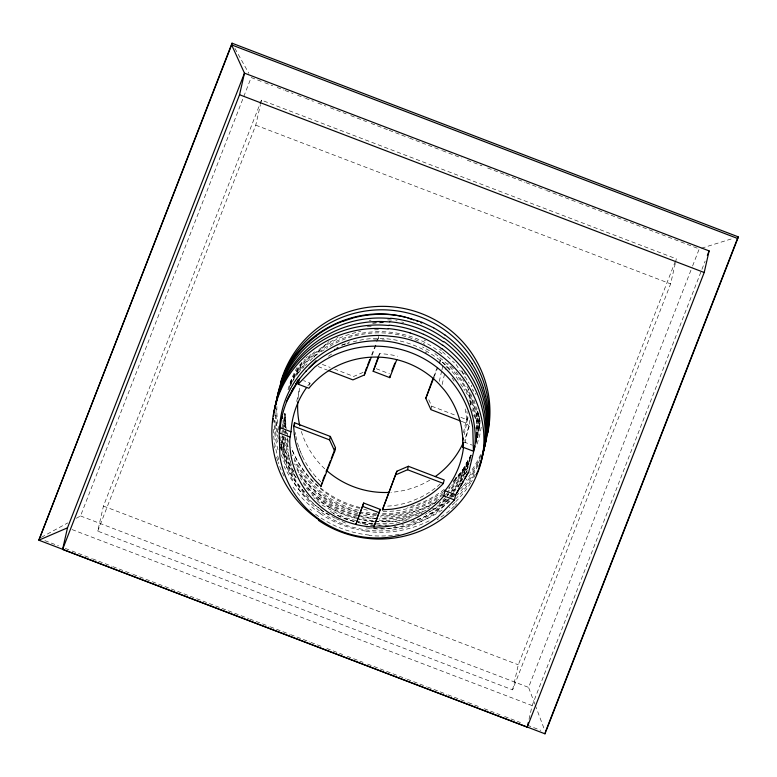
<?xml version="1.0" encoding="UTF-8"?>
<svg xmlns="http://www.w3.org/2000/svg" width="777" height="777" viewBox="0 0 777 777"><rect width="100%" height="100%" fill="white"/><g stroke="black" fill="none" stroke-linecap="round" stroke-linejoin="round"><path stroke-width="0.58" stroke-dasharray="3.88 2.91" d="M481.245 427.175L479.759 435.178L476.282 446.853M675.281 263.384L670.619 283.877L512.606 689.85L97.747 531.128L103.438 506.08L261.451 100.116L676.311 258.828L675.534 262.247M97.747 531.128L255.759 125.165L260.421 104.672M260.674 103.526L261.451 100.116M296.707 401.427L299.64 388.51M309.567 385.159L310.042 383.08L303.632 380.633M373.523 339.996L377.768 339.811L378.554 336.354M378.593 337.5L377.768 339.811M378.953 355.983L379.477 353.681L383.119 353.865A86.655 84.916 12.8 0 1 395.726 355.759L397.552 356.216M439.452 363.286L440.238 359.838L446.348 366.103A86.655 84.916 12.8 0 1 450.981 371.853M439.675 363.5L440.472 360.033M430.934 409.664L431.721 406.206L428.457 399.019M439.296 381.429L441.647 371.066M441.909 369.91L443.482 362.995M442.162 384.528L444.784 373.018M445.571 369.561L446.348 366.103M463.422 432.74L466.559 418.92A86.655 84.916 12.8 0 0 464.636 406.536M469.959 403.943L470.483 401.641A86.655 84.916 12.8 0 0 468.56 389.258M464.17 434.605L468.356 416.171M464.986 442.958L468.725 426.505M475.806 442.414L476.369 439.996L475.961 427.515M478.195 413.15L478.389 431.089L477.69 408.187M478.943 428.593L479.506 426.165L479.186 416.404M475.893 441.083L479.768 425.029M512.606 689.85L518.298 664.791L675.427 261.091M529.04 719.23L532.138 705.584L705.147 261.082M288.976 389.665L291.181 380.235L299.737 364.685M475.514 443.172L478.729 429.623M476.126 440.986L476.369 439.996M76.292 518.278L80.517 515.967L251.175 77.525L263.626 82.284M371.591 355.021L376.291 342.939M376.719 341.841L378.428 337.451M372.086 355.186L376.787 343.104M378.622 355.856L379.477 353.681M433.411 377.379L437.257 367.511M434.333 376.447L437.752 367.676M534.867 704.147L528.574 687.383L692.19 267.016M692.628 265.889L699.222 248.941L579.292 203.05M478.341 462.946L479.72 459.984M301.505 362.645L290.724 382.216M290.394 383.683L302.535 361.616L304.662 359.372M290.491 385.528L291.569 383.537M292.395 382.031L301.748 365.073L316.278 349.961M296.892 375.116C304.963 360.295 318.152 348.29 333.012 340.404M469.395 461.499L470.406 459.644M458.109 487.402L458.595 486.499M459.702 484.508L460.547 482.954M467.919 460.499L461.606 471.989L455.468 478.253M469.764 457.4L470.969 455.215M470.911 457.342L460.8 475.563L451.437 485.236M469.007 462.839L460.013 479.02L447.892 491.511M468.22 466.297L459.226 482.478L451.515 490.462M461.684 480.914L462.48 479.458M289.938 385.683L302.078 363.607L312.568 352.797M298.533 372.902C311.8 352.729 333.11 337.519 356.866 332.333M466.618 471.231L463.558 476.757M463.626 477.399L464.403 475.98M471.047 454.856L461.577 472.115L455.419 478.496M460.858 481.614L462.771 478.166M465.54 473.941L467.433 470.532M471.386 455.254L461.247 473.582L453.574 481.371M469.784 460.169L460.46 477.029L451.66 485.984M469.007 463.626L459.673 480.487L450.874 489.442M468.22 467.084L458.896 483.945L451.223 491.734M459.78 483.547L458.44 485.936L453.515 491.045M468.376 463.17L460.13 474.728L453.176 482.167M310.042 383.08L309.042 384.285A86.655 84.916 12.8 0 0 307.76 385.936M313.801 356.779C348.213 324.223 406.944 323.164 442.521 354.409M305.866 358.11L307.478 356.429M312.636 357.993L308.207 362.606M445.231 495.26L448.076 492.317M445.648 497.465L439.685 502.855M305.419 365.481L307.061 363.782M453.137 496.726L454.749 495.056M448.863 488.859L450.009 487.674M447.29 495.775L448.446 494.59M446.503 499.232L440.637 505.312L428.535 512.383M449.941 497.367L452.729 494.502M302.622 368.366L304.234 366.705M449.31 496.348L452.068 493.521M448.29 499.057C437.975 510.11 424.242 518.541 409.693 522.649M449.65 498.649C428.681 522.581 394.502 532.449 363.646 527.525M449.155 500.825C426.991 525.446 390.656 536.111 358.566 528.515C317.89 520.959 284.703 484.314 281.391 443.123M316.307 355.225L317.599 353.904M448.679 488.053L450.301 486.392M447.105 494.959L448.727 493.308M451.282 496.979L454.021 494.191M453.214 492.356L457.527 487.985M445.163 499.592L440.831 503.923L435.732 507.002M440.209 483.867L437.839 485.994A86.655 84.916 12.8 0 1 420.27 497.484L412.519 500.825A86.655 84.916 12.8 0 1 391.977 505.788L385.635 506.264M320.988 351.767L324.407 349.689M336.431 338.316L337.927 337.403M443.191 493.56C425.019 506.245 403.399 514.714 380.973 513.412M420.794 514.024L422.377 513.063M326.437 348.455L327.845 347.601M438.801 499.184C421.736 511.091 401.049 517.87 380.186 516.87M329.895 346.367C356.915 329.749 392.773 328.486 421.192 342.385M432.265 509.061L433.692 508.216M425.077 514.432L427.117 513.218M436.995 501.418C420.376 512.956 400.126 519.133 379.895 518.162M427.583 508.838L429.603 507.643M422.698 511.684C408.381 517.861 392.735 521.338 377.039 520.347M443.774 491.482C425.466 504.059 403.953 512.606 381.458 511.247M442.997 494.939C424.679 507.517 403.166 516.064 380.672 514.704M41.356 537.305L67.822 522.892M341.793 345.231L349.543 341.89M363.092 372.397L353.72 376.437L334.664 369.143M701.514 248.222L732.429 238.597M353.205 341.87C389.879 331.157 431.439 345.891 455.264 375.32M347.018 343.667L349.32 342.997M358.498 331.866L360.761 331.225M345.396 344.124L341.404 345.25M406.594 520.289L394.901 523.465L376.262 523.795M401.932 524.815L403.516 524.378M418.774 514.918L395.357 521.474L377.418 521.649M394.124 526.923L395.882 526.456M367.327 326.612L371.328 326.466M372.115 323.009L384.285 322.688M369.211 320.27L371.037 320.211M374.563 329.798L381.021 329.633M376.612 514.782L371.474 514.918L360.586 512.121M375.825 518.24L370.687 518.376L359.8 515.578M375.038 521.697L369.901 521.833L359.013 519.036A107.158 104.817 20 0 0 372.241 521.182A106.867 104.458 19.6 0 0 374.465 521.386M374.252 525.155L369.124 525.291L358.236 522.494A107.158 104.914 20.2 0 0 367.026 524.135M376.631 525.106L386.422 524.961M382.099 339.938L384.518 339.899M387.665 319.881L393.599 320.114M373.844 516.909L371.017 516.909L361.713 514.695M373.067 520.367L370.24 520.367L360.926 518.152M372.28 523.815L369.454 523.824L358.518 521.212M376.913 513.442L371.804 513.451L364.831 511.81M372.931 523.445L371.115 523.348A86.655 84.916 12.8 0 1 358.508 521.454M395.814 320.619L397.115 320.92M345.571 523.067L340.2 520.716M401.728 321.999L403.749 322.484M356.643 511.149C329.545 504.72 306.934 484.79 294.201 460.285M355.079 518.055C335.732 513.966 319.308 501.631 305.885 487.519M354.293 521.513L342.54 518.133M359.77 508.275C345.173 505.438 331.264 498.028 320.134 488.344M358.537 510.266C329.263 503.758 304.972 481.721 292.424 454.885M357.75 513.723C330.711 507.595 307.371 488.364 294.658 463.888M358.197 515.18C332.265 509.625 309.188 491.851 296.493 468.648M356.973 517.181C334.013 511.946 313.248 497.173 300.252 477.68M356.187 520.629L344.677 517.686L321.523 504.768M363.685 509.256L369.269 510.683M357.954 518.764L342.026 513.607L329.982 507.75M264.753 82.721L272.678 85.752M277.204 87.48L283.993 90.074M285.12 90.511L293.046 93.541M297.572 95.27L304.351 97.873M305.487 98.3L313.403 101.331M317.929 103.059L325.854 106.09M330.38 107.828L346.221 113.889M350.748 115.618L366.589 121.678M371.115 123.407L388.082 129.905M389.209 130.332L400.524 134.664M401.66 135.091L408.449 137.694M409.576 138.121L420.891 142.453M422.028 142.89L441.258 150.243M442.395 150.68L461.625 158.032M467.278 160.198L481.993 165.831M487.645 167.987L504.623 174.485M505.749 174.922L517.064 179.244M518.201 179.681L524.99 182.274M526.116 182.712L537.431 187.034M538.558 187.471L545.347 190.064M546.484 190.501L557.799 194.833M558.925 195.26L578.166 202.622M255.759 125.165L670.619 283.877M376.175 368.677L389.452 373.756M322.329 364.423L330.176 367.424M431.721 406.206L456.371 415.637M460.848 417.356L467.569 419.93L467.346 415.462A86.655 84.916 12.8 0 0 466.909 411.305M318.182 366.589L327.146 370.027M461.188 421.241L466.792 423.378L471.202 429.147M463.937 441.958L472.484 445.231M103.438 506.08L518.298 664.791M80.517 515.967L528.574 687.383M72.028 529.555L532.138 705.584M44.901 540.627L58.489 545.823M65.287 548.426L70.95 550.592M72.076 551.019L91.327 558.381M92.463 558.818L111.713 566.18M112.84 566.618L132.09 573.98M133.226 574.417L248.718 618.599M249.844 619.036L269.095 626.398M270.231 626.825L289.481 634.197M290.608 634.624L309.858 641.987M310.994 642.424L322.309 646.755M326.845 648.484L342.696 654.555M347.222 656.283L363.073 662.354M367.599 664.082L406.099 678.807M407.235 679.244L426.486 686.606M427.612 687.043L446.862 694.405M447.999 694.842L467.249 702.204M468.376 702.631L479.7 706.963M484.226 708.702L500.077 714.762M504.613 716.501L520.464 722.561M527.253 725.164L540.841 730.361M323.873 511.82C299.854 494.842 282.255 466.899 281.769 436.956M424.067 340.025L425.524 340.802M423.29 343.483L424.737 344.26M422.503 346.94L423.96 347.717M325.942 512.927L329.574 514.879M426.078 348.834L431.177 351.583M425.291 352.292L426.758 353.079M330.361 511.421L333.945 513.364M434.877 353.593L438.024 356.07M337.48 515.316L340.986 517.259M439.597 349.155L441.268 350.67M453.506 368.706L447.659 363.374M442.511 351.816L454.438 362.908M439.695 357.585C459.149 372.96 472.241 395.736 475.398 420.27M319.842 503.214L313.83 497.591M318.424 486.703C306.497 476.923 297.581 463.568 291.861 449.397M308.896 497.125C292.842 481.08 282.702 458.43 282.061 435.674M320.843 481.876L315.656 476.524M475.621 434.906L477.836 437.781M467.482 394.658L465.977 392.327M468.337 381.954L469.289 383.45M456.089 364.471L460.411 371.221M467.123 380.079L460.712 369.92M463.869 389.024L464.772 390.442M291.414 465.268L283.644 440.374L283.508 436.383M462.626 387.072L459.615 382.303M464.209 372.523L465.472 374.533M462.636 379.438L463.898 381.449M456.216 376.855L458.352 380.293M466.967 386.383L468.968 389.996M296.183 477.593C287.83 465.481 283.362 450.437 282.614 435.858M456.05 371.862C466.355 386.509 474.766 403.069 475.767 421.173M293.978 472.261C287.811 461.431 283.993 448.611 282.964 436.218M234.926 48.388L248.854 73.359M301.991 455.39L303.807 459.178M300.34 451.534L301.573 454.428M535.295 705.263L544.531 729.856M471.183 385.149L471.688 386.781M469.619 392.064L476.058 413.121L476.825 438.005L476.388 411.81L471.095 394.541M473.708 415.015L474.223 416.666M471.862 409.081L472.542 411.295M472.367 388.937L472.853 390.501M284.382 436.771L288.481 450.213M286.548 431.779L287.218 433.964M473.348 389.889L473.834 391.453M470.211 403.71L470.687 405.283M475.495 393.084L475.971 394.667M473.921 399.99L476.835 409.664L477.602 434.547L477.224 410.237M286.936 439.073L288.791 445.192M289.141 456.225L283.867 436.752M469.026 399.815L469.522 401.456M288.082 446.649L285.295 437.286M288.393 441.627L287.237 437.752M286.082 433.828L285.441 429.846M281.041 442.307L281.225 449.844L280.72 446.736M470.483 401.641L470.658 404.759M466.559 418.92L466.792 423.378M285.12 431.245L285.217 433.459M281.225 449.844L280.992 442.492M478.739 412.626L479.176 427.632M285.373 427.564L284.984 413.82M284.635 413.442L285.023 427.175M284.586 431.021L284.654 433.304M283.061 420.347L283.226 426.039M475.883 436.091L476.039 441.453M285.538 414.034L285.907 427.797M284.469 426.952L284.197 417.278M283.896 418.589L284.129 426.592M479.351 416.287L479.603 425.757M283.634 428.768L283.459 422.397M282.624 424.193L282.731 428.214M282.779 429.846L282.847 432.226M281.954 431.672L281.993 433.304M283.343 430.05L283.401 432.41M456.721 503.681A106.711 104.099 17.3 0 1 455.186 505.254M454.409 506.021A106.711 104.099 17.3 0 1 437.16 519.638M399.116 534.343A106.711 104.099 17.3 0 1 369.065 535.45M369.094 535.062A106.77 104.565 20.3 0 1 347.28 530.487A106.459 104.371 20.4 0 1 322.902 519.23A107.158 105.186 20.2 0 1 315.608 514.296M311.606 510.392A106.711 104.778 20 0 1 309.906 508.974M284.052 476.175A106.711 104.778 20 0 1 278.079 461.946M277.739 460.907A106.711 104.778 20 0 1 276.466 456.682M274.466 448.115A106.711 104.778 20 0 1 274.077 445.949M474.174 474.65A106.711 104.157 7.5 0 1 455.701 498.844M442.171 509.965A106.711 104.157 7.5 0 1 370.639 528.486M339.423 520.095A106.459 104.371 20.4 0 1 336.363 518.735M335.343 518.269A106.77 104.778 20.3 0 1 320.823 509.965M321.115 509.527A106.711 104.876 19.4 0 1 284.11 466.317M277.991 449.786A106.711 104.876 19.4 0 1 274.203 420.415M477.991 465.404A106.711 103.992 10.8 0 1 459.625 492.336M458.867 493.123A106.711 103.992 10.8 0 1 456.546 495.444M450.009 501.282A106.711 103.992 10.8 0 1 413.267 520.813M389.267 525.155A106.711 103.992 10.8 0 1 377.01 525.281M374.776 525.155A106.711 103.992 10.8 0 1 366.997 524.358M385.596 521.872A106.973 104.623 19.8 0 0 398.912 520.775A106.799 104.39 19.4 0 0 411.946 518.055M385.596 521.746A106.867 104.458 19.6 0 1 376.69 521.552M475.505 474.291A106.711 103.972 12.1 0 1 471.309 481.934M470.736 482.867A106.711 103.972 12.1 0 1 455.788 501.621M455.011 502.389A106.711 103.972 12.1 0 1 449.32 507.536M429.147 520.804A106.711 103.972 12.1 0 1 365.423 531.254M365.452 531.041A107.158 104.914 20.2 0 1 356.682 529.39M304.633 492.113A106.711 104.973 18.1 0 1 281.235 454.807M277.476 442.103A106.711 104.973 18.1 0 1 274.873 420.26M274.912 415.85A106.711 104.973 18.1 0 1 275.068 412.558M280.546 447.183A106.721 105.002 17.7 0 0 287.305 463.519A106.711 104.944 18.4 0 0 294.133 474.941M320.143 513.267A106.711 105.002 8.1 0 1 292.414 486.217M278.836 459.663A106.711 105.002 8.1 0 1 273.242 427.165M278.283 438.646A106.77 105.031 18.4 0 1 277.389 434.324A106.527 104.827 17.5 0 1 276.136 425.602M320.017 513.442A106.77 104.808 20.2 0 0 335.557 522.231A106.459 104.361 20.4 0 0 348.067 527.039A106.381 104.225 20.4 0 0 356.672 529.409M318.784 500.417A106.867 104.934 20 0 1 311.849 494.813M329.953 507.799A107.158 105.274 19.9 0 1 318.716 500.505M480.662 454.506A106.653 104.506 12.8 0 1 469.755 472.97M460.45 483.867A106.653 104.506 12.8 0 1 450.66 492.667M448.776 494.123A106.653 104.506 12.8 0 1 446.853 495.541M435.625 502.593A106.653 104.506 12.8 0 1 380.983 515.52M376.136 515.268A106.653 104.506 12.8 0 1 359.392 512.674M358.197 512.383A106.653 104.506 12.8 0 1 297.814 472.533M290.53 461.441A106.653 104.506 12.8 0 1 281.497 440.627M278.846 430.186A106.653 104.506 12.8 0 1 276.913 406.478M480.837 455.788A106.653 104.506 12.8 0 1 466.054 480.176M453.545 493.084A106.653 104.506 12.8 0 1 449.873 496.124M446.066 498.989A106.653 104.506 12.8 0 1 439.034 503.642M426.204 510.246A106.653 104.506 12.8 0 1 378.982 518.939M377.768 518.881A106.653 104.506 12.8 0 1 358.605 516.132M357.42 515.841A106.653 104.506 12.8 0 1 303.117 483.381M293.551 471.066A106.653 104.506 12.8 0 1 280.711 444.085M277.836 432.478A106.653 104.506 12.8 0 1 276.175 408.741M471.037 455.885A97.756 95.794 12.8 0 1 453.205 481.284M444.269 489.316A97.756 95.794 12.8 0 1 407.643 507.323M360.062 507.527A97.756 95.794 12.8 0 1 291.19 447.358M287.908 437.024A97.756 95.794 12.8 0 1 286.83 432.342M286.189 428.836A97.756 95.794 12.8 0 1 284.945 413.335M288.024 389.714A97.756 95.794 12.8 0 1 296.95 367.618M480.147 420.289A97.756 95.794 12.8 0 1 475.864 443.725M353.914 521.396A106.381 104.215 20.4 0 1 349.631 520.134A106.459 104.361 20.4 0 1 333.032 513.267M296.027 477.69A106.799 105.08 18 0 1 294.094 474.97M433.488 509.469A106.77 104.186 17.6 0 0 447.416 500.631A106.527 103.972 18.2 0 0 450.893 497.94M432.556 510.062A106.721 104.293 19.4 0 1 429.584 511.538M453.409 495.813A106.527 103.972 18.2 0 1 451.738 497.241M477.865 463.927A106.585 103.865 14.6 0 1 473.679 471.581M473.727 471.61A106.779 104.128 16.8 0 1 463.471 485.742M462.655 486.489A106.702 103.972 14.9 0 1 460.44 488.908M276.156 425.602A106.702 105.031 16.6 0 1 275.699 412.402M469.862 420.357A86.655 84.916 12.8 0 1 464.296 440.384M429.904 480.069A86.655 84.916 12.8 0 1 390.918 492.297M324.757 468.803A86.655 84.916 12.8 0 1 300.845 429.807M297.999 398.795A86.655 84.916 12.8 0 1 300.116 386.48M313.811 357.401A86.655 84.916 12.8 0 1 328.982 341.559M373.222 323.096A86.655 84.916 12.8 0 1 385.936 322.542M461.82 370.571A86.655 84.916 12.8 0 1 464.811 377.272M315.715 476.612A86.655 84.916 12.8 0 1 303.865 459.256M300.388 451.612A86.655 84.916 12.8 0 1 298.941 447.678M298.611 446.688A86.655 84.916 12.8 0 1 295.794 435.538M295.61 434.508A86.655 84.916 12.8 0 1 295.289 432.439M328.399 356.284A86.655 84.916 12.8 0 1 333.634 352.768M452.029 377.884A86.655 84.916 12.8 0 1 454.322 381.42"/><path stroke-width="1.17" d="M279.691 432.488C278.467 375.621 334.654 328.584 390.287 336.276C454.428 340.559 501.748 413.053 477.466 473.242A106.702 104.079 17 0 1 363.889 537.927A106.77 104.536 20.2 0 1 346.503 533.916A106.459 104.371 20.4 0 1 334.003 529.098A106.77 104.808 20.2 0 1 318.444 520.357M306.526 387.626A86.655 84.916 12.8 0 0 291.152 430.244L289.782 439.588A86.655 84.916 12.8 0 0 290.462 452.088L291.103 456.216A86.655 84.916 12.8 0 0 308.314 494.055L311.023 497.29A86.655 84.916 12.8 0 0 323.358 508.828L326.787 511.334A86.655 84.916 12.8 0 0 353.593 523.883L357.721 524.912A86.655 84.916 12.8 0 0 370.328 526.806L374.572 527.029A86.655 84.916 12.8 0 0 387.296 526.466L391.491 525.874A86.655 84.916 12.8 0 0 429.875 509.304L433.148 506.672A86.655 84.916 12.8 0 0 442.123 497.872L443.803 495.862L444.978 490.675L445.979 489.471A86.655 84.916 12.8 0 0 463.471 447.669M474.669 447.494L474.621 446.047L473.446 451.233L462.762 447.144L462.636 436.198L461.557 427.913A86.655 84.916 12.8 0 0 444.347 390.073L438.772 383.731A86.655 84.916 12.8 0 0 429.302 375.291L425.874 372.795A86.655 84.916 12.8 0 0 399.067 360.246L394.939 359.217A86.655 84.916 12.8 0 0 382.333 357.323L378.088 357.099A86.655 84.916 12.8 0 0 365.375 357.653L361.169 358.255A86.655 84.916 12.8 0 0 322.785 374.815L319.512 377.447A86.655 84.916 12.8 0 0 310.547 386.256L308.867 388.267L298.174 384.178L299.359 378.991L286.237 401.962M299.553 454.992L303.03 462.626A86.655 84.916 12.8 0 0 314.928 480.069L321.037 486.295L334.712 451.194L335.499 447.737L330.361 436.451L294.512 422.727L293.667 426.456L294.318 434.78M62.587 549.426L239.569 94.736L244.473 73.145L709.11 250.903L704.205 272.504L527.233 727.185L62.587 549.426L67.492 527.826L244.473 73.145L231.633 44.911L232.022 43.182L738.15 236.81L737.761 238.539L544.978 733.818L38.85 540.19L232.022 43.182M279.215 432.896L280.351 426.272C284.265 393.531 305.274 363.957 335.081 349.912C355.992 340.802 380.4 337.606 402.476 344.522C447.484 354.72 479.205 401.068 474.834 446.756L468.774 471.794L455.662 494.764L454.487 499.951L437.995 516.958A97.756 95.794 12.8 0 1 279.905 456.478L279.215 432.896L289.899 436.985M334.712 451.194L329.574 439.899L330.361 436.451M321.037 486.295L321.824 482.838M328.273 370.454L352.933 379.885L364.384 374.961L365.171 371.503M396.765 359.673L389.772 377.641L373.183 371.289L378.205 356.944M389.772 377.641L390.297 375.33M363.675 503.03L355.895 524.456L363.675 503.03L380.264 509.382L373.97 526.991M374.232 525.844L378.574 513.733M382.42 509.819L396.882 471.221L408.343 466.278L444.211 480.001L443.211 483.682A84.499 82.799 12.8 0 1 433.78 492.084A86.655 84.916 12.8 0 1 419.483 500.932L411.732 504.283A86.655 84.916 12.8 0 1 391.19 509.246L382.42 509.819L396.882 471.221M396.095 474.679L407.556 469.735L408.343 466.278M460.071 420.813L430.934 409.664L425.796 398.368L432.983 378.467M462.859 440.365L463.383 438.053M462.762 447.144L463.471 444.036M527.233 727.185L528.263 722.639M544.978 733.818L545.367 732.089M294.512 422.727L294.561 425.087M282.119 418.502L282.362 417.502M482.886 451.874L484.207 447.727A106.585 103.846 12.9 0 0 486.305 439.277A106.779 104.04 12.1 0 0 488.073 426.34A106.702 104.001 9.8 0 0 487.849 408.916A106.527 103.865 9 0 0 485.693 395.998M365.598 370.406L366.88 367.103M367.735 364.908L369.871 359.421M364.384 374.961L371.231 357.381M373.183 371.289L378.69 357.129M391.851 370.852L394.881 363.082M379.419 511.557L380.264 509.382M425.796 398.368L433.906 377.544M707.352 255.429L709.11 250.903M545.813 730.963L738.15 236.81M322.678 480.642L324.815 475.165M326.097 471.872L330.371 460.907M331.225 458.712L335.499 447.737M287.344 399.349L289.714 395.027M291.686 391.423L293.628 387.888M467.851 473.057L465.054 478.137M295.561 384.392L298.115 379.768M461.208 485.081L463.121 481.614M459.285 488.529L456.866 492.841M305.575 371.6L306.352 370.784M309.139 367.9L316.142 360.703M298.174 384.178L314.675 367.171A97.756 95.794 12.8 0 1 472.756 427.641L473.446 451.233M334.46 349.621L335.256 349.145M336.839 348.222L337.927 347.591M67.492 527.826L38.85 540.19L231.633 44.911L737.761 238.539M404.584 316.87L421.629 322.115L433.712 327.836M407.847 318.026L413.685 319.862M405.371 317.366C354.001 303.001 294.512 334.586 279.817 386.383A106.585 104.963 14.6 0 0 277.098 398.174M239.569 94.736L704.205 272.504M293.725 426.185L329.574 439.899M407.556 469.735L443.434 483.459M280.39 427.709L291.074 431.798M444.978 490.675L455.662 494.764M443.803 495.862L454.487 499.951M362.888 506.487L379.487 512.839M416.87 321.008L417.744 321.367M420.852 322.63L421.746 323.038M279.759 436.528L279.992 440.569M280.516 425.534L280.594 428.603M282.449 417.035L282.469 417.89M318.813 519.813A106.711 104.778 20 0 1 278.049 396.989A106.711 104.778 20 0 1 388.17 329.001M443.735 341.453A106.711 104.157 7.5 0 1 482.896 453.574M482.595 454.623A106.711 104.157 7.5 0 1 481.254 458.76M275.087 408.352A106.711 104.876 19.4 0 1 390.53 318.56M441.938 348.659A106.711 104.099 17.3 0 1 478.292 469.803M477.894 470.813A106.711 104.099 17.3 0 1 476.631 473.834M444.366 338.199A106.711 103.992 10.8 0 1 482.08 455.322M442.754 345.163A106.711 103.972 12.1 0 1 479.02 466.326M410.081 332.964A106.459 104.205 5.4 0 1 422.601 337.674A106.77 104.439 5.7 0 1 441.841 348.795M423.028 334.071A106.381 104.196 5.2 0 0 402.224 327.234A107.158 105.031 5.2 0 0 388.995 325.145M423.786 330.594A106.381 104.196 5.2 0 0 403.01 323.776A107.158 104.992 5.2 0 0 389.772 321.727M424.155 330.798A106.77 104.371 6.1 0 1 443.376 341.929M423.397 334.197A106.77 104.439 5.7 0 1 442.628 345.338M433.683 327.884A107.158 104.662 6.7 0 1 444.93 335.033M444.191 338.432A107.158 104.788 5.9 0 0 436.791 333.508A106.381 104.06 5.7 0 0 424.951 327.311A106.459 104.205 5.4 0 0 412.432 322.601A106.381 104.196 5.2 0 0 403.797 320.318A107.158 105.031 5.2 0 0 390.569 318.24M444.998 334.945A106.867 104.429 6.4 0 1 455.264 343.424A106.973 104.477 6.9 0 1 464.364 353.088A106.799 104.244 7.5 0 1 472.154 363.782M274.223 411.8A106.711 105.002 8.1 0 1 389.753 321.989M388.209 328.584A106.77 104.652 5.2 0 1 410.091 332.925M404.594 316.802A107.158 105.118 5.1 0 0 391.355 314.734A106.867 104.895 5.3 0 0 377.952 314.316A106.973 105.07 5.6 0 0 364.617 315.54A106.799 104.953 6.1 0 0 351.544 318.405M272.873 421.833A106.711 104.778 20 0 1 273.145 418.541M273.387 416.355A106.711 104.778 20 0 1 388.956 325.544M343.065 321.154A106.721 104.992 7.4 0 0 327 328.778A106.77 105.08 8.2 0 0 315.928 336.188M343.133 321.348A106.711 104.71 5.2 0 1 351.592 318.56M280.478 383.022A106.653 104.506 12.8 0 1 408.003 309.392A106.653 104.506 12.8 0 1 487.723 433.09M280.701 383.032A106.653 104.506 12.8 0 1 407.216 312.849A106.653 104.506 12.8 0 1 487.616 433.032M275.825 404.895A106.711 104.973 18.1 0 1 276.146 402.719M276.321 401.631A106.711 104.973 18.1 0 1 283.556 377.437L285.402 373.446A106.585 104.944 10.5 0 1 291.938 361.956A106.779 105.118 9.5 0 1 299.922 351.398A106.702 105.07 10.2 0 1 309.12 341.861M309.197 341.938A106.527 104.72 6.4 0 1 316.006 336.276M483.265 387.597A106.77 104.04 11 0 1 485.615 396.017M483.333 387.577A106.721 104.079 8.9 0 0 476.524 371.416A106.711 104.108 8.2 0 0 472.115 363.801M276.437 402.525A106.779 105.167 11.8 0 1 276.913 399.261M463.471 442.307A86.655 84.916 12.8 0 1 452.651 460.101L449.97 463.315A86.655 84.916 12.8 0 1 435.188 476.622M388.791 492.424A86.655 84.916 12.8 0 1 326.321 470.231M299.796 425.757A86.655 84.916 12.8 0 1 297.756 401.913M299.601 455.069A86.655 84.916 12.8 0 1 294.366 434.867"/></g></svg>
